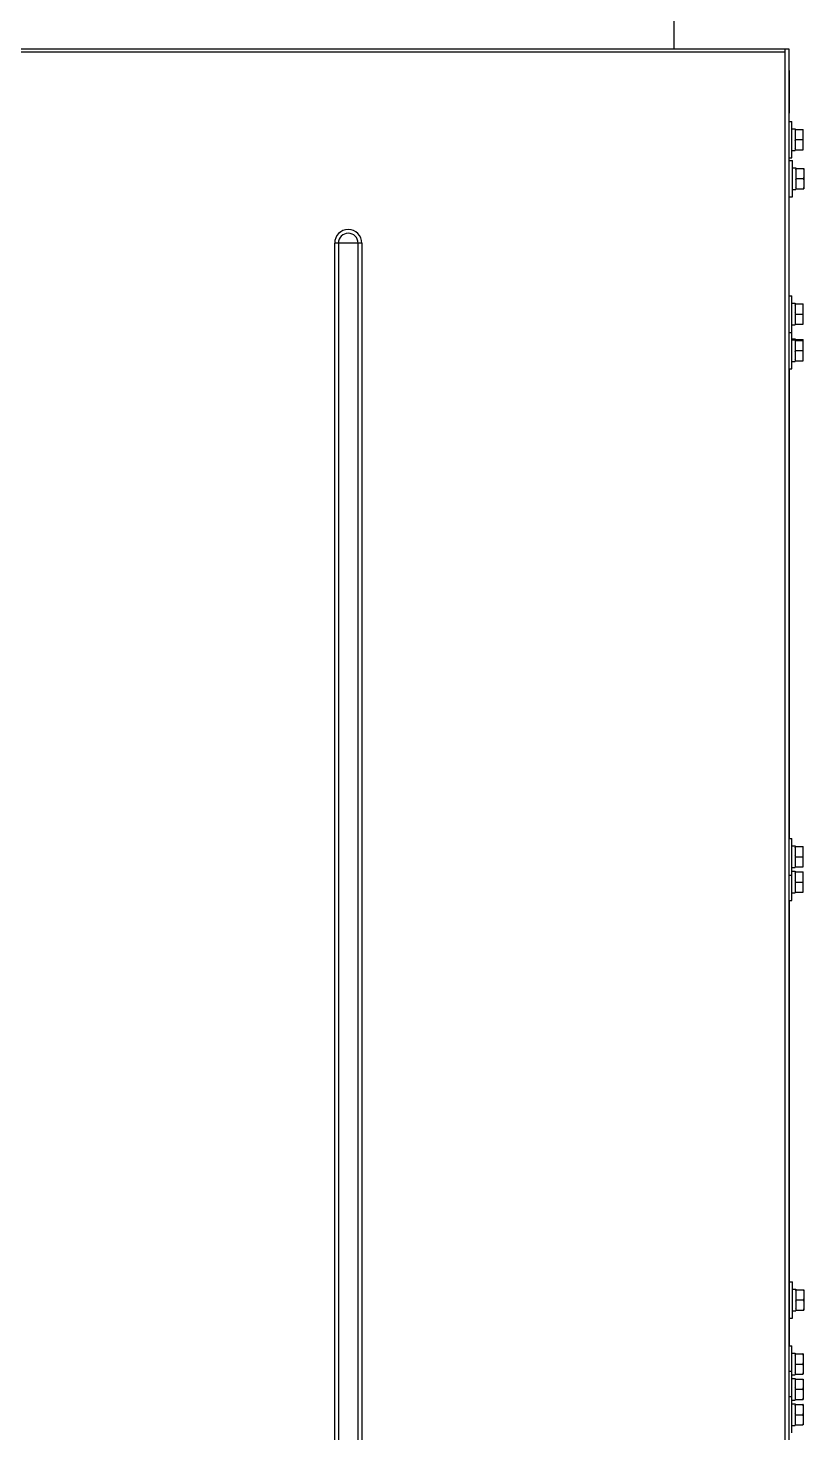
# Model space of a CAD drawing. Header units: millimetres. Extents: x 32496 to 166256, y 3504 to 23939.
# Drawn here: x 48311 to 48694, y 20758 to 21451 of the extents above; entities that cross this region are included whole.
import ezdxf

# ---------------------------------------------------------------- set-up
doc = ezdxf.new("R2010")
doc.units = ezdxf.units.MM
for name, color, linetype in [('2401-01144-S-M6-16HWM_1_0', 7, 'Continuous'), ('4215-19366_1_1_0', 7, 'Continuous'), ('4215-19373_1_1_0', 7, 'Continuous'), ('4215-23304_2_1_1_0', 7, 'Continuous'), ('4215-HRQZZ01_1_1_0', 7, 'Continuous')]:
    doc.layers.add(name, color=color, linetype=linetype)

msp = doc.modelspace()

# ---------------------------------------------------------------- linework, layer by layer
at = {"layer": '2401-01144-S-M6-16HWM_1_0', "color": 7, "linetype": 'Continuous'}
for p, q in [((48686.34, 21404.888), (48687.94, 21404.888)), ((48687.94, 21386.888), (48687.94, 21404.888)), ((48687.94, 21401.238), (48689.54, 21401.238)), ((48689.54, 21401.238), (48689.54, 21390.538)), ((48689.54, 21400.888), (48693.54, 21400.888)), ((48693.54, 21390.888), (48693.54, 21400.888)), ((48689.54, 21390.888), (48693.54, 21390.888)), ((48689.84, 21395.888), (48693.24, 21395.888)), ((48686.34, 21386.888), (48687.94, 21386.888)), ((48686.64, 21385.638), (48688.24, 21385.638)), ((48687.94, 21390.538), (48689.54, 21390.538)), ((48688.24, 21367.638), (48688.24, 21385.638)), ((48688.24, 21381.988), (48689.84, 21381.988)), ((48689.84, 21381.988), (48689.84, 21371.288)), ((48690.14, 21381.679), (48693.54, 21381.679)), ((48690.14, 21376.722), (48693.54, 21376.722)), ((48693.84, 21381.67), (48693.84, 21371.606)), ((48688.24, 21371.288), (48689.84, 21371.288)), ((48690.14, 21371.68), (48693.54, 21371.68)), ((48690.14, 21371.597), (48693.54, 21371.597)), ((48686.64, 21367.638), (48688.24, 21367.638)), ((48686.34, 21318.888), (48687.94, 21318.888)), ((48687.94, 21300.888), (48687.94, 21318.888)), ((48687.94, 21315.238), (48689.54, 21315.238)), ((48689.54, 21315.238), (48689.54, 21304.538)), ((48689.54, 21314.888), (48693.54, 21314.888)), ((48693.54, 21304.888), (48693.54, 21314.888)), ((48689.84, 21309.888), (48693.24, 21309.888)), ((48686.34, 21300.888), (48687.94, 21300.888)), ((48687.94, 21304.538), (48689.54, 21304.538)), ((48687.94, 21282.888), (48687.94, 21300.888)), ((48689.54, 21304.888), (48693.54, 21304.888)), ((48687.94, 21297.738), (48689.54, 21297.738)), ((48687.94, 21297.238), (48689.54, 21297.238)), ((48689.54, 21297.738), (48689.54, 21297.238)), ((48689.54, 21297.388), (48693.54, 21297.388)), ((48689.54, 21297.238), (48689.54, 21286.538)), ((48689.54, 21296.888), (48693.54, 21296.888)), ((48693.54, 21296.888), (48693.54, 21297.388)), ((48693.54, 21286.888), (48693.54, 21296.888)), ((48689.54, 21286.888), (48693.54, 21286.888)), ((48689.84, 21291.888), (48693.24, 21291.888)), ((48686.34, 21282.888), (48687.94, 21282.888)), ((48687.94, 21286.538), (48689.54, 21286.538)), ((48686.34, 21051.388), (48687.94, 21051.388)), ((48687.94, 21033.388), (48687.94, 21051.388)), ((48687.94, 21047.738), (48689.54, 21047.738)), ((48689.54, 21047.738), (48689.54, 21037.038)), ((48689.54, 21047.388), (48693.54, 21047.388)), ((48693.54, 21037.388), (48693.54, 21047.388)), ((48689.84, 21042.388), (48693.24, 21042.388)), ((48686.34, 21033.388), (48687.94, 21033.388)), ((48687.94, 21037.038), (48689.54, 21037.038)), ((48687.94, 21035.238), (48689.54, 21035.238)), ((48687.94, 21020.888), (48687.94, 21033.388)), ((48689.54, 21037.388), (48693.54, 21037.388)), ((48689.54, 21035.238), (48689.54, 21024.538)), ((48689.54, 21034.888), (48693.54, 21034.888)), ((48693.54, 21024.888), (48693.54, 21034.888)), ((48687.94, 21024.538), (48689.54, 21024.538)), ((48689.54, 21024.888), (48693.54, 21024.888)), ((48689.84, 21029.888), (48693.24, 21029.888)), ((48686.34, 21020.888), (48687.94, 21020.888)), ((48686.64, 20832.888), (48688.24, 20832.888)), ((48688.24, 20814.888), (48688.24, 20832.888)), ((48688.24, 20829.238), (48689.84, 20829.238)), ((48689.84, 20829.238), (48689.84, 20818.538)), ((48690.14, 20828.929), (48693.54, 20828.929)), ((48690.14, 20823.972), (48693.54, 20823.972)), ((48693.84, 20828.92), (48693.84, 20818.856)), ((48688.24, 20818.538), (48689.84, 20818.538)), ((48690.14, 20818.93), (48693.54, 20818.93)), ((48690.14, 20818.847), (48693.54, 20818.847)), ((48686.64, 20814.888), (48688.24, 20814.888)), ((48686.34, 20801.388), (48687.94, 20801.388)), ((48687.94, 20788.888), (48687.94, 20801.388)), ((48687.94, 20797.738), (48689.54, 20797.738)), ((48689.54, 20797.738), (48689.54, 20787.038)), ((48689.84, 20797.414), (48693.24, 20797.414)), ((48689.84, 20797.362), (48693.24, 20797.362)), ((48693.54, 20797.408), (48693.54, 20787.369)), ((48686.34, 20788.888), (48687.94, 20788.888)), ((48687.94, 20776.388), (48687.94, 20788.888)), ((48689.84, 20792.337), (48693.24, 20792.337)), ((48687.94, 20787.038), (48689.54, 20787.038)), ((48687.94, 20785.238), (48689.54, 20785.238)), ((48689.54, 20785.238), (48689.54, 20774.538)), ((48689.84, 20787.363), (48693.24, 20787.363)), ((48689.84, 20784.929), (48693.24, 20784.929)), ((48693.54, 20784.92), (48693.54, 20774.856)), ((48686.34, 20776.388), (48687.94, 20776.388)), ((48687.94, 20758.388), (48687.94, 20776.388)), ((48687.94, 20774.538), (48689.54, 20774.538)), ((48689.84, 20779.972), (48693.24, 20779.972)), ((48689.84, 20774.93), (48693.24, 20774.93)), ((48689.84, 20774.847), (48693.24, 20774.847)), ((48687.94, 20772.738), (48689.54, 20772.738)), ((48689.54, 20772.738), (48689.54, 20762.038)), ((48689.84, 20772.414), (48693.24, 20772.414)), ((48689.84, 20772.362), (48693.24, 20772.362)), ((48689.84, 20767.337), (48693.24, 20767.337)), ((48693.54, 20772.408), (48693.54, 20762.369)), ((48687.94, 20762.038), (48689.54, 20762.038)), ((48689.84, 20762.363), (48693.24, 20762.363))]:
    msp.add_line(p, q, dxfattribs=at)
for points, knots in [([(48689.54, 21400.317), (48689.563, 21400.365), (48689.656, 21400.559), (48689.759, 21400.748), (48689.84, 21400.888)], [0, 0, 0, 0, 0.2491573, 1, 1, 1, 1]), ([(48693.54, 21400.317), (48693.517, 21400.365), (48693.423, 21400.559), (48693.321, 21400.748), (48693.24, 21400.888)], [0, 0, 0, 0, 0.249157, 1, 1, 1, 1]), ([(48689.84, 21395.888), (48689.813, 21395.935), (48689.707, 21396.122), (48689.608, 21396.314), (48689.54, 21396.46)], [0, 0, 0, 0, 0.2508769, 1, 1, 1, 1]), ([(48689.54, 21395.317), (48689.563, 21395.365), (48689.656, 21395.559), (48689.759, 21395.748), (48689.84, 21395.888)], [0, 0, 0, 0, 0.2491573, 1, 1, 1, 1]), ([(48689.84, 21390.888), (48689.813, 21390.935), (48689.707, 21391.122), (48689.608, 21391.314), (48689.54, 21391.46)], [0, 0, 0, 0, 0.2508769, 1, 1, 1, 1]), ([(48693.24, 21395.888), (48693.267, 21395.935), (48693.373, 21396.122), (48693.471, 21396.314), (48693.54, 21396.46)], [0, 0, 0, 0, 0.2508774, 1, 1, 1, 1]), ([(48693.54, 21395.317), (48693.517, 21395.365), (48693.423, 21395.559), (48693.321, 21395.748), (48693.24, 21395.888)], [0, 0, 0, 0, 0.249157, 1, 1, 1, 1]), ([(48693.24, 21390.888), (48693.267, 21390.935), (48693.373, 21391.122), (48693.471, 21391.314), (48693.54, 21391.46)], [0, 0, 0, 0, 0.2508774, 1, 1, 1, 1]), ([(48690.14, 21381.679), (48690.113, 21381.679), (48690.013, 21381.676), (48689.913, 21381.673), (48689.84, 21381.67)], [0, 0, 0, 0, 0.2655009, 1, 1, 1, 1]), ([(48689.84, 21381.113), (48689.863, 21381.161), (48689.956, 21381.353), (48690.059, 21381.541), (48690.14, 21381.679)], [0, 0, 0, 0, 0.2491014, 1, 1, 1, 1]), ([(48690.14, 21376.722), (48690.113, 21376.768), (48690.007, 21376.954), (48689.908, 21377.144), (48689.84, 21377.288)], [0, 0, 0, 0, 0.250932, 1, 1, 1, 1]), ([(48689.84, 21376.146), (48689.863, 21376.195), (48689.956, 21376.39), (48690.059, 21376.581), (48690.14, 21376.722)], [0, 0, 0, 0, 0.2492109, 1, 1, 1, 1]), ([(48693.54, 21381.679), (48693.566, 21381.679), (48693.666, 21381.676), (48693.766, 21381.673), (48693.84, 21381.67)], [0, 0, 0, 0, 0.2655023, 1, 1, 1, 1]), ([(48693.84, 21381.113), (48693.817, 21381.161), (48693.723, 21381.353), (48693.621, 21381.541), (48693.54, 21381.679)], [0, 0, 0, 0, 0.249101, 1, 1, 1, 1]), ([(48693.54, 21376.722), (48693.567, 21376.768), (48693.673, 21376.954), (48693.771, 21377.144), (48693.84, 21377.288)], [0, 0, 0, 0, 0.2509325, 1, 1, 1, 1]), ([(48693.84, 21376.146), (48693.817, 21376.195), (48693.723, 21376.39), (48693.621, 21376.581), (48693.54, 21376.722)], [0, 0, 0, 0, 0.2492105, 1, 1, 1, 1]), ([(48690.14, 21371.68), (48690.113, 21371.728), (48690.007, 21371.917), (48689.908, 21372.11), (48689.84, 21372.257)], [0, 0, 0, 0, 0.2508241, 1, 1, 1, 1]), ([(48689.84, 21371.671), (48689.863, 21371.672), (48689.963, 21371.675), (48690.063, 21371.678), (48690.14, 21371.68)], [0, 0, 0, 0, 0.2337023, 1, 1, 1, 1]), ([(48690.14, 21371.597), (48690.113, 21371.598), (48690.013, 21371.601), (48689.913, 21371.604), (48689.84, 21371.606)], [0, 0, 0, 0, 0.2655009, 1, 1, 1, 1]), ([(48693.54, 21371.68), (48693.567, 21371.728), (48693.673, 21371.917), (48693.771, 21372.11), (48693.84, 21372.257)], [0, 0, 0, 0, 0.2508246, 1, 1, 1, 1]), ([(48693.84, 21371.671), (48693.816, 21371.672), (48693.716, 21371.675), (48693.616, 21371.678), (48693.54, 21371.68)], [0, 0, 0, 0, 0.2337031, 1, 1, 1, 1]), ([(48693.54, 21371.597), (48693.566, 21371.598), (48693.666, 21371.601), (48693.766, 21371.604), (48693.84, 21371.606)], [0, 0, 0, 0, 0.2655023, 1, 1, 1, 1]), ([(48689.54, 21314.317), (48689.563, 21314.365), (48689.656, 21314.559), (48689.759, 21314.748), (48689.84, 21314.888)], [0, 0, 0, 0, 0.2491573, 1, 1, 1, 1]), ([(48693.54, 21314.317), (48693.517, 21314.365), (48693.423, 21314.559), (48693.321, 21314.748), (48693.24, 21314.888)], [0, 0, 0, 0, 0.249157, 1, 1, 1, 1]), ([(48689.84, 21309.888), (48689.813, 21309.935), (48689.707, 21310.122), (48689.608, 21310.314), (48689.54, 21310.46)], [0, 0, 0, 0, 0.2508769, 1, 1, 1, 1]), ([(48689.54, 21309.317), (48689.563, 21309.365), (48689.656, 21309.559), (48689.759, 21309.748), (48689.84, 21309.888)], [0, 0, 0, 0, 0.2491573, 1, 1, 1, 1]), ([(48693.24, 21309.888), (48693.267, 21309.935), (48693.373, 21310.122), (48693.471, 21310.314), (48693.54, 21310.46)], [0, 0, 0, 0, 0.2508774, 1, 1, 1, 1]), ([(48693.54, 21309.317), (48693.517, 21309.365), (48693.423, 21309.559), (48693.321, 21309.748), (48693.24, 21309.888)], [0, 0, 0, 0, 0.249157, 1, 1, 1, 1]), ([(48689.84, 21304.888), (48689.813, 21304.935), (48689.707, 21305.122), (48689.608, 21305.314), (48689.54, 21305.46)], [0, 0, 0, 0, 0.2508769, 1, 1, 1, 1]), ([(48693.24, 21304.888), (48693.267, 21304.935), (48693.373, 21305.122), (48693.471, 21305.314), (48693.54, 21305.46)], [0, 0, 0, 0, 0.2508774, 1, 1, 1, 1]), ([(48689.54, 21296.317), (48689.563, 21296.365), (48689.656, 21296.559), (48689.759, 21296.748), (48689.84, 21296.888)], [0, 0, 0, 0, 0.2491573, 1, 1, 1, 1]), ([(48689.574, 21296.888), (48689.594, 21296.931), (48689.678, 21297.1), (48689.769, 21297.265), (48689.84, 21297.388)], [0, 0, 0, 0, 0.2492687, 1, 1, 1, 1]), ([(48693.506, 21296.888), (48693.485, 21296.931), (48693.401, 21297.1), (48693.311, 21297.265), (48693.24, 21297.388)], [0, 0, 0, 0, 0.2492679, 1, 1, 1, 1]), ([(48693.54, 21296.317), (48693.517, 21296.365), (48693.423, 21296.559), (48693.321, 21296.748), (48693.24, 21296.888)], [0, 0, 0, 0, 0.249157, 1, 1, 1, 1]), ([(48689.84, 21291.888), (48689.813, 21291.935), (48689.707, 21292.122), (48689.608, 21292.314), (48689.54, 21292.46)], [0, 0, 0, 0, 0.2508769, 1, 1, 1, 1]), ([(48689.54, 21291.317), (48689.563, 21291.365), (48689.656, 21291.559), (48689.759, 21291.748), (48689.84, 21291.888)], [0, 0, 0, 0, 0.2491573, 1, 1, 1, 1]), ([(48689.84, 21286.888), (48689.813, 21286.935), (48689.707, 21287.122), (48689.608, 21287.314), (48689.54, 21287.46)], [0, 0, 0, 0, 0.2508769, 1, 1, 1, 1]), ([(48693.24, 21291.888), (48693.267, 21291.935), (48693.373, 21292.122), (48693.471, 21292.314), (48693.54, 21292.46)], [0, 0, 0, 0, 0.2508774, 1, 1, 1, 1]), ([(48693.54, 21291.317), (48693.517, 21291.365), (48693.423, 21291.559), (48693.321, 21291.748), (48693.24, 21291.888)], [0, 0, 0, 0, 0.249157, 1, 1, 1, 1]), ([(48693.24, 21286.888), (48693.267, 21286.935), (48693.373, 21287.122), (48693.471, 21287.314), (48693.54, 21287.46)], [0, 0, 0, 0, 0.2508774, 1, 1, 1, 1]), ([(48689.54, 21046.817), (48689.563, 21046.865), (48689.656, 21047.059), (48689.759, 21047.248), (48689.84, 21047.388)], [0, 0, 0, 0, 0.2491573, 1, 1, 1, 1]), ([(48693.54, 21046.817), (48693.517, 21046.865), (48693.423, 21047.059), (48693.321, 21047.248), (48693.24, 21047.388)], [0, 0, 0, 0, 0.249157, 1, 1, 1, 1]), ([(48689.84, 21042.388), (48689.813, 21042.435), (48689.707, 21042.622), (48689.608, 21042.814), (48689.54, 21042.96)], [0, 0, 0, 0, 0.2508769, 1, 1, 1, 1]), ([(48689.54, 21041.817), (48689.563, 21041.865), (48689.656, 21042.059), (48689.759, 21042.248), (48689.84, 21042.388)], [0, 0, 0, 0, 0.2491573, 1, 1, 1, 1]), ([(48689.84, 21037.388), (48689.813, 21037.435), (48689.707, 21037.622), (48689.608, 21037.814), (48689.54, 21037.96)], [0, 0, 0, 0, 0.2508769, 1, 1, 1, 1]), ([(48693.24, 21042.388), (48693.267, 21042.435), (48693.373, 21042.622), (48693.471, 21042.814), (48693.54, 21042.96)], [0, 0, 0, 0, 0.2508774, 1, 1, 1, 1]), ([(48693.54, 21041.817), (48693.517, 21041.865), (48693.423, 21042.059), (48693.321, 21042.248), (48693.24, 21042.388)], [0, 0, 0, 0, 0.249157, 1, 1, 1, 1]), ([(48693.24, 21037.388), (48693.267, 21037.435), (48693.373, 21037.622), (48693.471, 21037.814), (48693.54, 21037.96)], [0, 0, 0, 0, 0.2508774, 1, 1, 1, 1]), ([(48689.54, 21034.317), (48689.563, 21034.365), (48689.656, 21034.559), (48689.759, 21034.748), (48689.84, 21034.888)], [0, 0, 0, 0, 0.2491573, 1, 1, 1, 1]), ([(48693.54, 21034.317), (48693.517, 21034.365), (48693.423, 21034.559), (48693.321, 21034.748), (48693.24, 21034.888)], [0, 0, 0, 0, 0.249157, 1, 1, 1, 1]), ([(48689.84, 21029.888), (48689.813, 21029.935), (48689.707, 21030.122), (48689.608, 21030.314), (48689.54, 21030.46)], [0, 0, 0, 0, 0.2508769, 1, 1, 1, 1]), ([(48689.54, 21029.317), (48689.563, 21029.365), (48689.656, 21029.559), (48689.759, 21029.748), (48689.84, 21029.888)], [0, 0, 0, 0, 0.2491573, 1, 1, 1, 1]), ([(48689.84, 21024.888), (48689.813, 21024.935), (48689.707, 21025.122), (48689.608, 21025.314), (48689.54, 21025.46)], [0, 0, 0, 0, 0.2508769, 1, 1, 1, 1]), ([(48693.24, 21029.888), (48693.267, 21029.935), (48693.373, 21030.122), (48693.471, 21030.314), (48693.54, 21030.46)], [0, 0, 0, 0, 0.2508774, 1, 1, 1, 1]), ([(48693.54, 21029.317), (48693.517, 21029.365), (48693.423, 21029.559), (48693.321, 21029.748), (48693.24, 21029.888)], [0, 0, 0, 0, 0.249157, 1, 1, 1, 1]), ([(48693.24, 21024.888), (48693.267, 21024.935), (48693.373, 21025.122), (48693.471, 21025.314), (48693.54, 21025.46)], [0, 0, 0, 0, 0.2508774, 1, 1, 1, 1]), ([(48690.14, 20828.929), (48690.113, 20828.929), (48690.013, 20828.926), (48689.913, 20828.923), (48689.84, 20828.92)], [0, 0, 0, 0, 0.2655009, 1, 1, 1, 1]), ([(48689.84, 20828.363), (48689.863, 20828.411), (48689.956, 20828.603), (48690.059, 20828.791), (48690.14, 20828.929)], [0, 0, 0, 0, 0.2491014, 1, 1, 1, 1]), ([(48690.14, 20823.972), (48690.113, 20824.018), (48690.007, 20824.204), (48689.908, 20824.394), (48689.84, 20824.538)], [0, 0, 0, 0, 0.250932, 1, 1, 1, 1]), ([(48689.84, 20823.396), (48689.863, 20823.445), (48689.956, 20823.64), (48690.059, 20823.831), (48690.14, 20823.972)], [0, 0, 0, 0, 0.2492109, 1, 1, 1, 1]), ([(48693.54, 20828.929), (48693.566, 20828.929), (48693.666, 20828.926), (48693.766, 20828.923), (48693.84, 20828.92)], [0, 0, 0, 0, 0.2655023, 1, 1, 1, 1]), ([(48693.84, 20828.363), (48693.817, 20828.411), (48693.723, 20828.603), (48693.621, 20828.791), (48693.54, 20828.929)], [0, 0, 0, 0, 0.249101, 1, 1, 1, 1]), ([(48693.54, 20823.972), (48693.567, 20824.018), (48693.673, 20824.204), (48693.771, 20824.394), (48693.84, 20824.538)], [0, 0, 0, 0, 0.2509325, 1, 1, 1, 1]), ([(48693.84, 20823.396), (48693.817, 20823.445), (48693.723, 20823.64), (48693.621, 20823.831), (48693.54, 20823.972)], [0, 0, 0, 0, 0.2492105, 1, 1, 1, 1]), ([(48690.14, 20818.93), (48690.113, 20818.978), (48690.007, 20819.167), (48689.908, 20819.36), (48689.84, 20819.507)], [0, 0, 0, 0, 0.2508241, 1, 1, 1, 1]), ([(48689.84, 20818.921), (48689.863, 20818.922), (48689.963, 20818.925), (48690.063, 20818.928), (48690.14, 20818.93)], [0, 0, 0, 0, 0.2337023, 1, 1, 1, 1]), ([(48690.14, 20818.847), (48690.113, 20818.848), (48690.013, 20818.851), (48689.913, 20818.854), (48689.84, 20818.856)], [0, 0, 0, 0, 0.2655009, 1, 1, 1, 1]), ([(48693.54, 20818.93), (48693.567, 20818.978), (48693.673, 20819.167), (48693.771, 20819.36), (48693.84, 20819.507)], [0, 0, 0, 0, 0.2508246, 1, 1, 1, 1]), ([(48693.84, 20818.921), (48693.816, 20818.922), (48693.716, 20818.925), (48693.616, 20818.928), (48693.54, 20818.93)], [0, 0, 0, 0, 0.2337031, 1, 1, 1, 1]), ([(48693.54, 20818.847), (48693.566, 20818.848), (48693.666, 20818.851), (48693.766, 20818.854), (48693.84, 20818.856)], [0, 0, 0, 0, 0.2655023, 1, 1, 1, 1]), ([(48689.54, 20797.408), (48689.563, 20797.408), (48689.663, 20797.41), (48689.763, 20797.412), (48689.84, 20797.414)], [0, 0, 0, 0, 0.2336896, 1, 1, 1, 1]), ([(48689.84, 20797.362), (48689.813, 20797.363), (48689.713, 20797.365), (48689.613, 20797.367), (48689.54, 20797.368)], [0, 0, 0, 0, 0.2655125, 1, 1, 1, 1]), ([(48689.54, 20796.788), (48689.563, 20796.837), (48689.656, 20797.031), (48689.759, 20797.222), (48689.84, 20797.362)], [0, 0, 0, 0, 0.2491904, 1, 1, 1, 1]), ([(48693.54, 20797.408), (48693.516, 20797.408), (48693.416, 20797.41), (48693.316, 20797.412), (48693.24, 20797.414)], [0, 0, 0, 0, 0.2336903, 1, 1, 1, 1]), ([(48693.24, 20797.362), (48693.266, 20797.363), (48693.366, 20797.365), (48693.466, 20797.367), (48693.54, 20797.368)], [0, 0, 0, 0, 0.2655139, 1, 1, 1, 1]), ([(48693.54, 20796.788), (48693.517, 20796.837), (48693.423, 20797.031), (48693.321, 20797.222), (48693.24, 20797.362)], [0, 0, 0, 0, 0.2491901, 1, 1, 1, 1]), ([(48689.84, 20792.337), (48689.813, 20792.384), (48689.707, 20792.572), (48689.608, 20792.765), (48689.54, 20792.911)], [0, 0, 0, 0, 0.2508442, 1, 1, 1, 1]), ([(48689.54, 20791.768), (48689.563, 20791.817), (48689.656, 20792.009), (48689.759, 20792.198), (48689.84, 20792.337)], [0, 0, 0, 0, 0.2491232, 1, 1, 1, 1]), ([(48693.24, 20792.337), (48693.267, 20792.384), (48693.373, 20792.572), (48693.471, 20792.765), (48693.54, 20792.911)], [0, 0, 0, 0, 0.2508447, 1, 1, 1, 1]), ([(48693.54, 20791.768), (48693.517, 20791.817), (48693.423, 20792.009), (48693.321, 20792.198), (48693.24, 20792.337)], [0, 0, 0, 0, 0.2491229, 1, 1, 1, 1]), ([(48689.84, 20787.363), (48689.813, 20787.409), (48689.707, 20787.596), (48689.608, 20787.786), (48689.54, 20787.931)], [0, 0, 0, 0, 0.2509104, 1, 1, 1, 1]), ([(48689.54, 20787.369), (48689.563, 20787.368), (48689.663, 20787.366), (48689.763, 20787.364), (48689.84, 20787.363)], [0, 0, 0, 0, 0.2336896, 1, 1, 1, 1]), ([(48689.84, 20784.929), (48689.813, 20784.929), (48689.713, 20784.926), (48689.613, 20784.923), (48689.54, 20784.92)], [0, 0, 0, 0, 0.2655009, 1, 1, 1, 1]), ([(48689.54, 20784.363), (48689.563, 20784.411), (48689.656, 20784.603), (48689.759, 20784.791), (48689.84, 20784.929)], [0, 0, 0, 0, 0.2491014, 1, 1, 1, 1]), ([(48693.24, 20787.363), (48693.267, 20787.409), (48693.373, 20787.596), (48693.471, 20787.786), (48693.54, 20787.931)], [0, 0, 0, 0, 0.2509109, 1, 1, 1, 1]), ([(48693.54, 20787.369), (48693.516, 20787.368), (48693.416, 20787.366), (48693.316, 20787.364), (48693.24, 20787.363)], [0, 0, 0, 0, 0.2336903, 1, 1, 1, 1]), ([(48693.24, 20784.929), (48693.266, 20784.929), (48693.366, 20784.926), (48693.466, 20784.923), (48693.54, 20784.92)], [0, 0, 0, 0, 0.2655023, 1, 1, 1, 1]), ([(48693.54, 20784.363), (48693.517, 20784.411), (48693.423, 20784.603), (48693.321, 20784.791), (48693.24, 20784.929)], [0, 0, 0, 0, 0.249101, 1, 1, 1, 1]), ([(48689.84, 20779.972), (48689.813, 20780.018), (48689.707, 20780.204), (48689.608, 20780.394), (48689.54, 20780.538)], [0, 0, 0, 0, 0.250932, 1, 1, 1, 1]), ([(48689.54, 20779.396), (48689.563, 20779.445), (48689.656, 20779.64), (48689.759, 20779.831), (48689.84, 20779.972)], [0, 0, 0, 0, 0.2492109, 1, 1, 1, 1]), ([(48689.84, 20774.93), (48689.813, 20774.978), (48689.707, 20775.167), (48689.608, 20775.36), (48689.54, 20775.507)], [0, 0, 0, 0, 0.2508241, 1, 1, 1, 1]), ([(48689.54, 20774.921), (48689.563, 20774.922), (48689.663, 20774.925), (48689.763, 20774.928), (48689.84, 20774.93)], [0, 0, 0, 0, 0.2337023, 1, 1, 1, 1]), ([(48689.84, 20774.847), (48689.813, 20774.848), (48689.713, 20774.851), (48689.613, 20774.854), (48689.54, 20774.856)], [0, 0, 0, 0, 0.2655009, 1, 1, 1, 1]), ([(48693.24, 20779.972), (48693.267, 20780.018), (48693.373, 20780.204), (48693.471, 20780.394), (48693.54, 20780.538)], [0, 0, 0, 0, 0.2509325, 1, 1, 1, 1]), ([(48693.54, 20779.396), (48693.517, 20779.445), (48693.423, 20779.64), (48693.321, 20779.831), (48693.24, 20779.972)], [0, 0, 0, 0, 0.2492105, 1, 1, 1, 1]), ([(48693.24, 20774.93), (48693.267, 20774.978), (48693.373, 20775.167), (48693.471, 20775.36), (48693.54, 20775.507)], [0, 0, 0, 0, 0.2508246, 1, 1, 1, 1]), ([(48693.54, 20774.921), (48693.516, 20774.922), (48693.416, 20774.925), (48693.316, 20774.928), (48693.24, 20774.93)], [0, 0, 0, 0, 0.2337031, 1, 1, 1, 1]), ([(48693.24, 20774.847), (48693.266, 20774.848), (48693.366, 20774.851), (48693.466, 20774.854), (48693.54, 20774.856)], [0, 0, 0, 0, 0.2655023, 1, 1, 1, 1]), ([(48689.54, 20772.408), (48689.563, 20772.408), (48689.663, 20772.41), (48689.763, 20772.412), (48689.84, 20772.414)], [0, 0, 0, 0, 0.2336896, 1, 1, 1, 1]), ([(48689.84, 20772.362), (48689.813, 20772.363), (48689.713, 20772.365), (48689.613, 20772.367), (48689.54, 20772.368)], [0, 0, 0, 0, 0.2655125, 1, 1, 1, 1]), ([(48689.54, 20771.788), (48689.563, 20771.837), (48689.656, 20772.031), (48689.759, 20772.222), (48689.84, 20772.362)], [0, 0, 0, 0, 0.2491904, 1, 1, 1, 1]), ([(48689.84, 20767.337), (48689.813, 20767.384), (48689.707, 20767.572), (48689.608, 20767.765), (48689.54, 20767.911)], [0, 0, 0, 0, 0.2508442, 1, 1, 1, 1]), ([(48689.54, 20766.768), (48689.563, 20766.817), (48689.656, 20767.009), (48689.759, 20767.198), (48689.84, 20767.337)], [0, 0, 0, 0, 0.2491232, 1, 1, 1, 1]), ([(48693.54, 20772.408), (48693.516, 20772.408), (48693.416, 20772.41), (48693.316, 20772.412), (48693.24, 20772.414)], [0, 0, 0, 0, 0.2336903, 1, 1, 1, 1]), ([(48693.24, 20772.362), (48693.266, 20772.363), (48693.366, 20772.365), (48693.466, 20772.367), (48693.54, 20772.368)], [0, 0, 0, 0, 0.2655139, 1, 1, 1, 1]), ([(48693.54, 20771.788), (48693.517, 20771.837), (48693.423, 20772.031), (48693.321, 20772.222), (48693.24, 20772.362)], [0, 0, 0, 0, 0.2491901, 1, 1, 1, 1]), ([(48693.24, 20767.337), (48693.267, 20767.384), (48693.373, 20767.572), (48693.471, 20767.765), (48693.54, 20767.911)], [0, 0, 0, 0, 0.2508447, 1, 1, 1, 1]), ([(48693.54, 20766.768), (48693.517, 20766.817), (48693.423, 20767.009), (48693.321, 20767.198), (48693.24, 20767.337)], [0, 0, 0, 0, 0.2491229, 1, 1, 1, 1]), ([(48689.84, 20762.363), (48689.813, 20762.409), (48689.707, 20762.596), (48689.608, 20762.786), (48689.54, 20762.931)], [0, 0, 0, 0, 0.2509104, 1, 1, 1, 1]), ([(48689.54, 20762.369), (48689.563, 20762.368), (48689.663, 20762.366), (48689.763, 20762.364), (48689.84, 20762.363)], [0, 0, 0, 0, 0.2336896, 1, 1, 1, 1]), ([(48693.24, 20762.363), (48693.267, 20762.409), (48693.373, 20762.596), (48693.471, 20762.786), (48693.54, 20762.931)], [0, 0, 0, 0, 0.2509109, 1, 1, 1, 1]), ([(48693.54, 20762.369), (48693.516, 20762.368), (48693.416, 20762.366), (48693.316, 20762.364), (48693.24, 20762.363)], [0, 0, 0, 0, 0.2336903, 1, 1, 1, 1])]:
    msp.add_open_spline(points, degree=3, knots=knots, dxfattribs=at)
at = {"layer": '4215-19366_1_1_0', "color": 7, "linetype": 'Continuous'}
for p, q in [((48686.34, 21405.888), (48686.64, 21405.888)), ((48686.64, 21404.888), (48686.64, 21405.888)), ((48686.64, 21318.888), (48686.64, 21386.888)), ((48686.64, 21282.888), (48686.64, 21051.388)), ((48686.64, 21270.888), (48686.34, 21270.888)), ((48686.64, 21020.888), (48686.64, 20801.388)), ((48686.34, 20842.388), (48686.64, 20842.388)), ((48686.34, 20840.388), (48686.64, 20840.388))]:
    msp.add_line(p, q, dxfattribs=at)
at = {"layer": '4215-19373_1_1_0', "color": 7, "linetype": 'Continuous'}
for p, q in [((48686.34, 21429.888), (48686.64, 21429.888)), ((48686.64, 21429.888), (48686.64, 21408.888)), ((48686.64, 21408.888), (48686.34, 21408.888))]:
    msp.add_line(p, q, dxfattribs=at)
at = {"layer": '4215-19373_1_1_0', "color": 9, "linetype": 'Continuous'}
msp.add_line((48686.34, 21410.088), (48686.64, 21410.088), dxfattribs=at)
at = {"layer": '4215-19373_1_1_0', "color": 7, "linetype": 'Continuous'}
msp.add_arc((48684.64, 21428.888), 2, 30.000812, 31.600091, dxfattribs=at)
at = {"layer": '4215-23304_2_1_1_0', "color": 7, "linetype": 'Continuous'}
for p, q in [((47951.94, 21440.638), (48686.34, 21440.638)), ((48684.64, 21438.938), (48684.64, 21440.638)), ((48686.34, 21440.638), (48686.34, 20119.138))]:
    msp.add_line(p, q, dxfattribs=at)
at = {"layer": '4215-23304_2_1_1_0', "color": 9, "linetype": 'Continuous'}
for p, q in [((48684.64, 21438.938), (47953.64, 21438.938)), ((48684.64, 20120.838), (48684.64, 21438.938)), ((48475.848, 21344.888), (48462.432, 21344.888)), ((48462.432, 20214.888), (48462.432, 21344.888)), ((48464.295, 21344.888), (48464.295, 20214.888)), ((48473.985, 20214.888), (48473.985, 21344.888)), ((48475.848, 21344.888), (48475.848, 20214.888))]:
    msp.add_line(p, q, dxfattribs=at)
for radius in [6.708, 4.845]:
    msp.add_arc((48469.14, 21344.888), radius, 0, 180, dxfattribs=at)
at = {"layer": '4215-HRQZZ01_1_1_0', "color": 7, "linetype": 'Continuous'}
msp.add_line((48629.79, 21440.638), (48629.79, 21778.188), dxfattribs=at)

doc.saveas('drawing.dxf')
